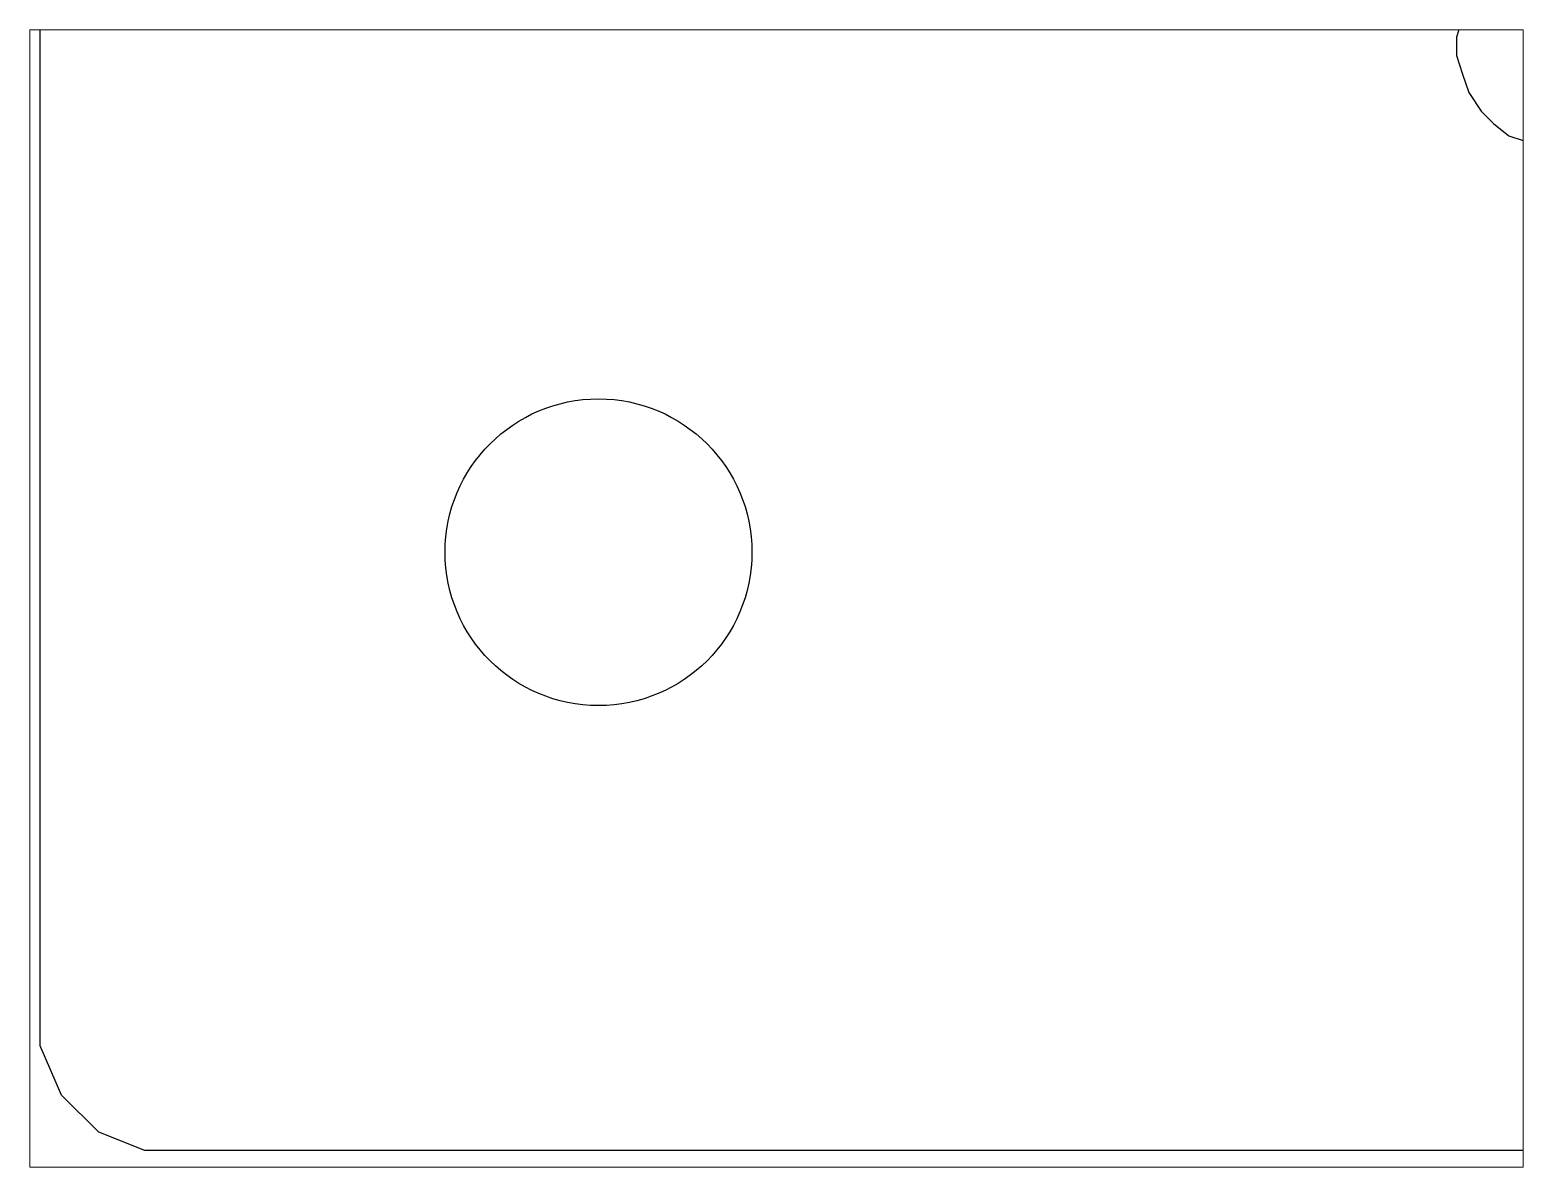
# Paper-space layout 'Layout1' of a CAD drawing. Header units: inches. Extents: x 1.05 to 9.45, y 0.8 to 7.2.
# The model-space entities are those that its viewports show. They can reach past a viewport. Long polylines and large blocks are cut down to what shows.
import ezdxf

# ---------------------------------------------------------------- set-up
doc = ezdxf.new("R2010")
doc.units = ezdxf.units.IN
doc.header["$MEASUREMENT"] = 0
for name, color, linetype in [('OBRYS', 7, 'Continuous'), ('SCIEZKI', 3, 'Continuous'), ('WIERCENIA', 10, 'Continuous')]:
    doc.layers.add(name, color=color, linetype=linetype)

msp = doc.modelspace()

# ---------------------------------------------------------------- linework, layer by layer
at = {"layer": 'OBRYS'}
for p, q in [((0, 0.855), (0, 52.341)), ((0, 0.855), (0, 52.341)), ((0.176, 0.453), (0, 0.855)), ((0.176, 0.453), (0, 0.855)), ((0.478, 0.151), (0.176, 0.453)), ((0.478, 0.151), (0.176, 0.453)), ((0.855, 0), (0.478, 0.151)), ((0.855, 0), (0.478, 0.151)), ((116.222, 0), (0.855, 0)), ((116.222, 0), (0.855, 0))]:
    msp.add_line(p, q, dxfattribs=at)
at = {"layer": 'SCIEZKI'}
for p, q in [((11.59, 9.226), (11.539, 9.076)), ((11.539, 9.076), (11.539, 8.925)), ((11.539, 8.925), (11.59, 8.774)), ((11.59, 8.774), (11.64, 8.623)), ((11.64, 8.623), (11.74, 8.472)), ((11.74, 8.472), (11.841, 8.372)), ((11.841, 8.372), (11.967, 8.271)), ((11.967, 8.271), (12.117, 8.221)), ((12.117, 8.221), (12.293, 8.171))]:
    msp.add_line(p, q, dxfattribs=at)
at = {"layer": 'WIERCENIA', "linetype": 'Continuous'}
msp.add_circle((4.55, 4.877), 1.25, dxfattribs=at)

psp = doc.layouts.get("Layout1")

# ---------------------------------------------------------------- viewports
at = {"layer": '0'}
psp.add_viewport(center=(5.25, 4), size=(8.4, 6.4), view_center_point=(6, 4.5), view_height=9.268965, dxfattribs=at)

doc.saveas('drawing.dxf')
